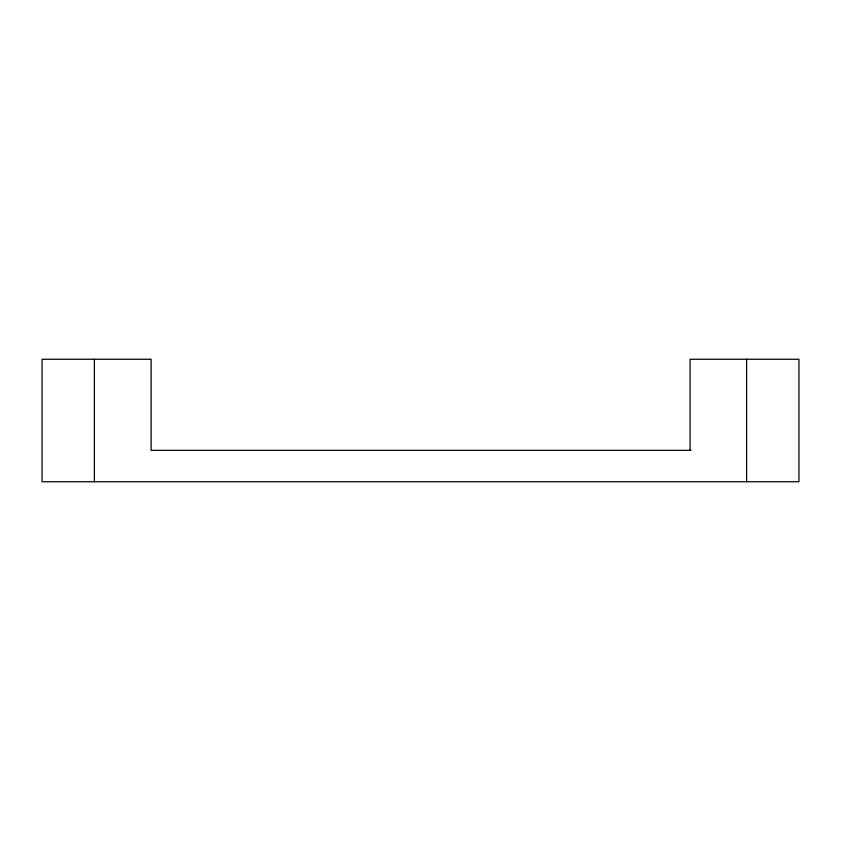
<?xml version="1.0" encoding="UTF-8"?>
<svg xmlns="http://www.w3.org/2000/svg" width="841" height="841" viewBox="0 0 841 841"><rect width="100%" height="100%" fill="white"/><g stroke="black" fill="none" stroke-linecap="round" stroke-linejoin="round"><path stroke-width="1.26" d="M691.018 450.334L151.107 450.334L151.107 359.254L42.05 359.254L42.05 481.746L798.95 481.746L798.95 359.254L690.072 359.254L690.072 450.334M746.608 359.254L746.608 481.746M94.392 359.254L94.392 481.746"/></g></svg>
